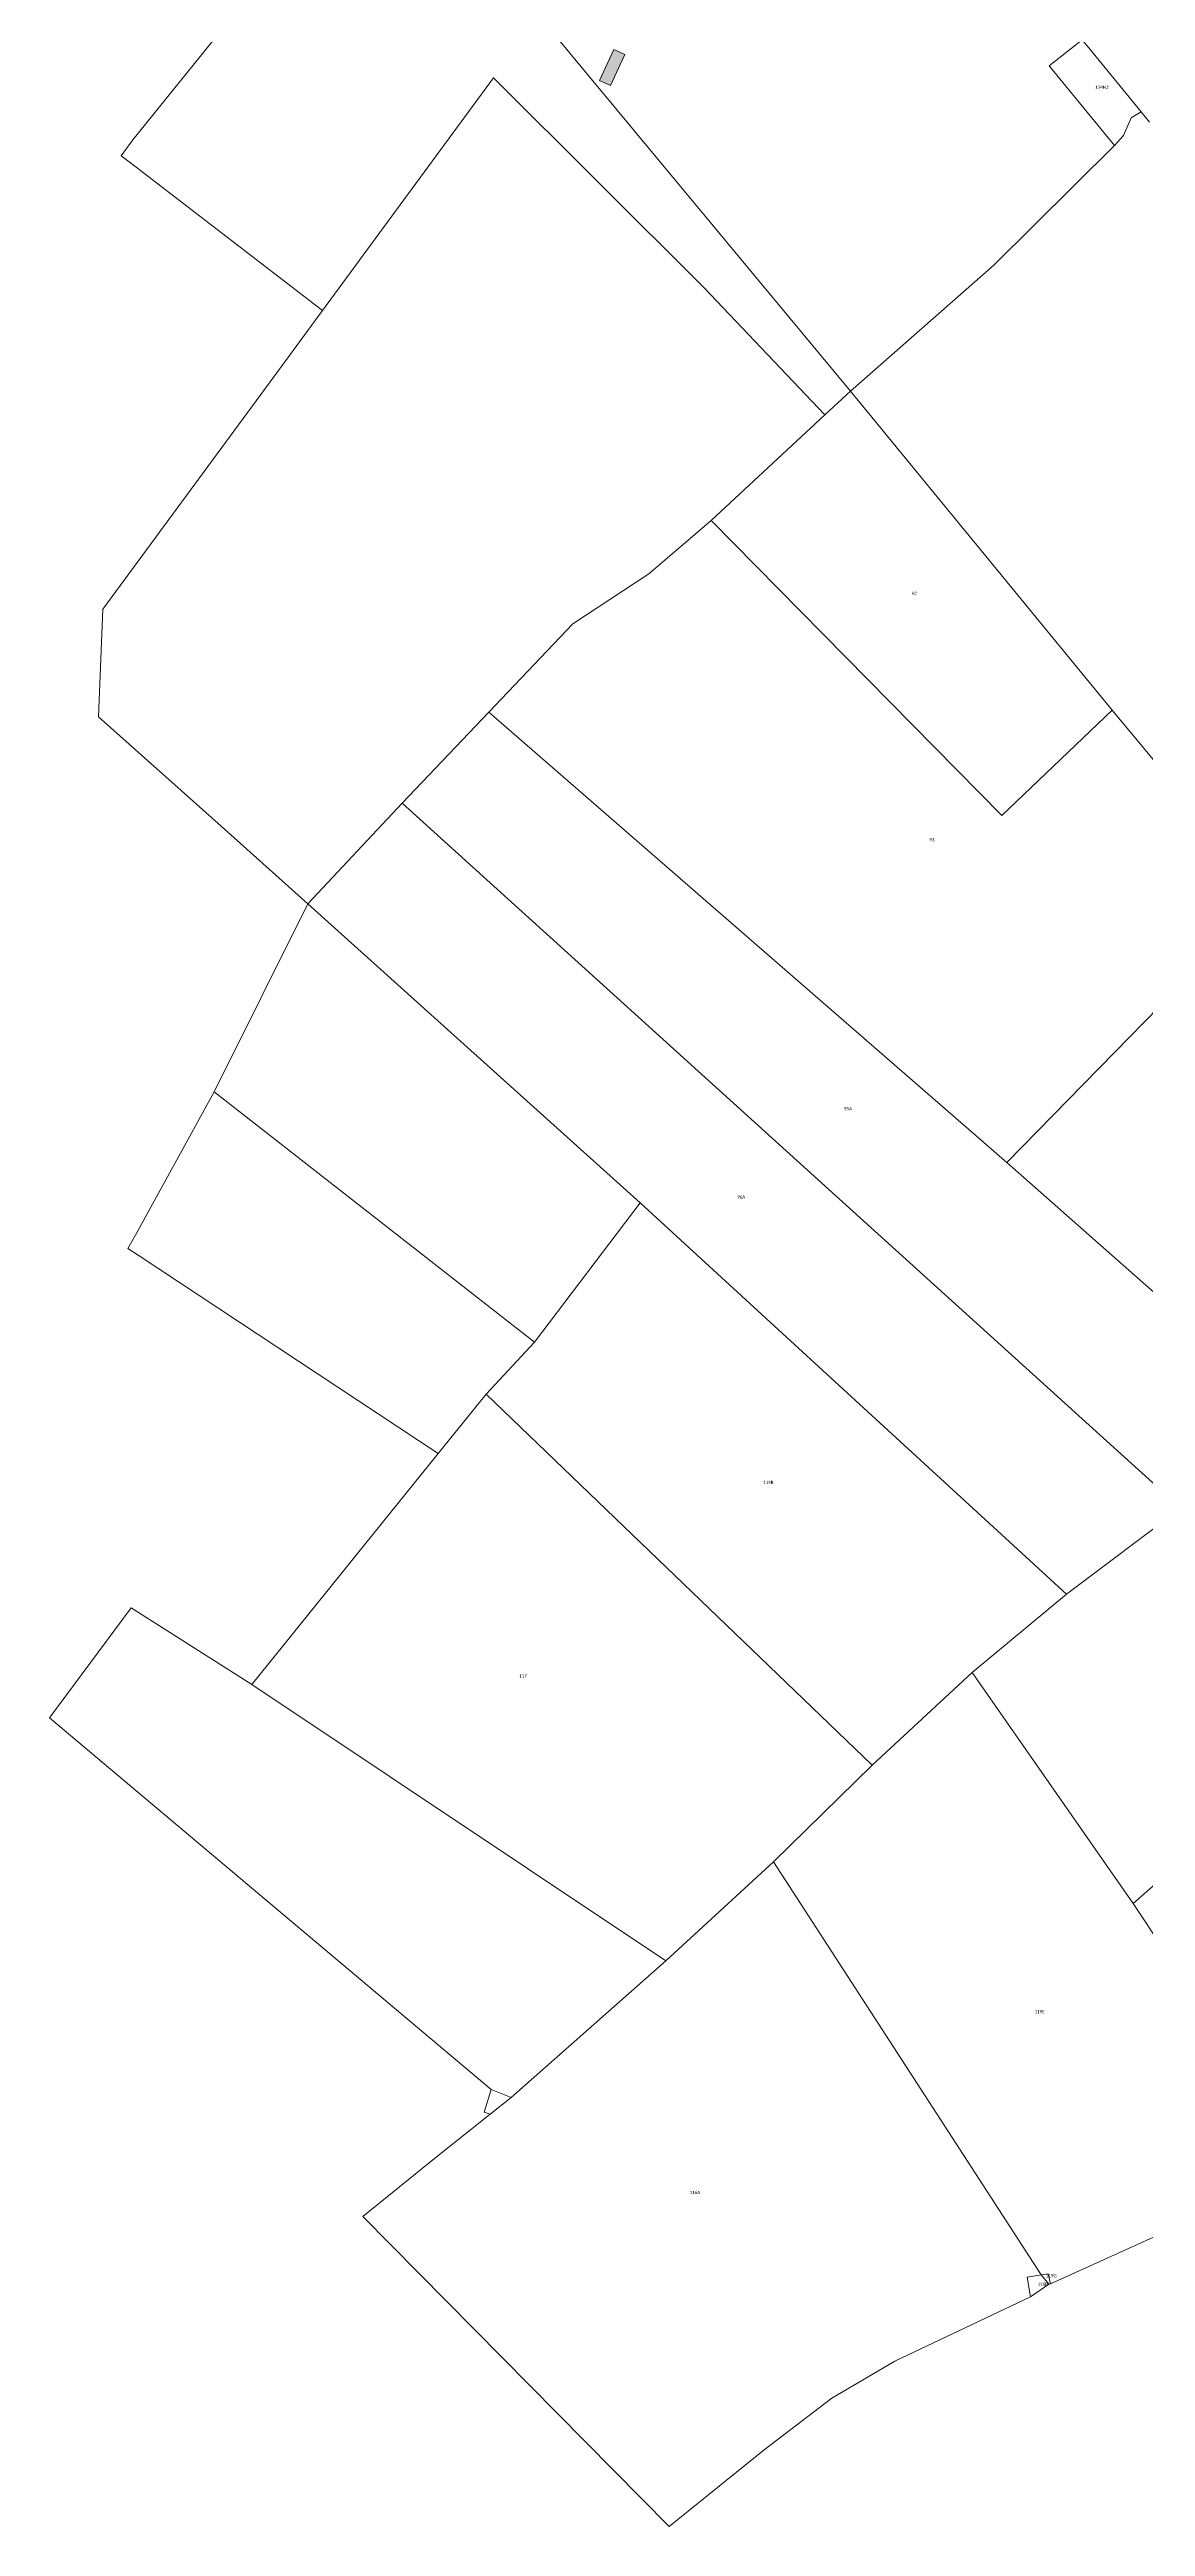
# Model space of a CAD drawing. Header units: metres. Extents: x 113120 to 240396, y 120329 to 242116.
# Drawn here: x 116239 to 116513, y 120329 to 120947 of the extents above; entities that cross this region are included whole.
import ezdxf

# ---------------------------------------------------------------- set-up
doc = ezdxf.new("R2010")
doc.units = ezdxf.units.M
doc.header["$LTSCALE"] = 3
for name, color, linetype, lineweight in [('Bpn_CaPa', 78, 'Continuous', 0), ('Bpn_ReBu', 4, 'Continuous', 0), ('Bpt_CaNu', 7, 'Continuous', 0), ('Hachure bâtiment', 11, 'Continuous', 0)]:
    doc.layers.add(name, color=color, linetype=linetype, lineweight=lineweight)
doc.styles.add('Legend', font='')
doc.styles.get('Legend').set_extended_font_data('Calibri')

msp = doc.modelspace()

# ---------------------------------------------------------------- hatches: boundary and pattern name
at = {"layer": 'Hachure bâtiment'}
h = msp.add_hatch(color=256, dxfattribs=at)
h.dxf.hatch_style = 1
h.paths.add_polyline_path([(116382.65, 120946.05), (116379.07, 120938.33), (116376.37, 120939.58), (116379.93, 120947.3)])

# ---------------------------------------------------------------- linework, layer by layer
at = {"layer": 'Bpn_CaPa'}
for points in [[(116307.16, 120882.18), (116259.2, 120918.98), (116256.87, 120920.77), (116259.82, 120924.73), (116322.45, 121002.41), (116438.97, 120862), (116432.63, 120856.11), (116402.37, 120887.88), (116349.87, 120940.27), (116307.16, 120882.18)], [(116498.14, 120948.19), (116511.62, 120931.74), (116509.1, 120930.23), (116507.16, 120925.85), (116504.9, 120923.37), (116488.59, 120943.27), (116496.87, 120949.73), (116498.14, 120948.19)], [(116307.16, 120882.18), (116349.87, 120940.27), (116402.37, 120887.88), (116432.63, 120856.11), (116404.23, 120829.73), (116388.65, 120816.39), (116369.66, 120803.9), (116348.68, 120781.85), (116327.04, 120759.12), (116303.47, 120733.98), (116280.28, 120754.82), (116251.19, 120780.66), (116252.31, 120807.56), (116296.15, 120867.2), (116307.16, 120882.18)], [(116438.97, 120862), (116504.33, 120782.4), (116476.77, 120756.02), (116404.23, 120829.73), (116432.63, 120856.11), (116438.97, 120862)], [(116504.33, 120782.4), (116543.06, 120735.85), (116478.05, 120669.46), (116348.68, 120781.85), (116369.66, 120803.9), (116388.65, 120816.39), (116404.23, 120829.73), (116476.77, 120756.02), (116504.33, 120782.4)], [(116521.52, 120583.09), (116327.04, 120759.12), (116348.68, 120781.85), (116478.05, 120669.46), (116551.03, 120605), (116521.52, 120583.09)], [(116521.52, 120583.09), (116492.94, 120561.66), (116386.49, 120659.33), (116303.47, 120733.98), (116327.04, 120759.12), (116521.52, 120583.09)], [(116360.09, 120624.54), (116280.14, 120687.09), (116303.47, 120733.98), (116386.49, 120659.33), (116360.09, 120624.54)], [(116583.59, 120686.84), (116580.57, 120683.67), (116570.2, 120646.74), (116557.81, 120609.88), (116551.03, 120605), (116478.05, 120669.46), (116543.06, 120735.85), (116583.59, 120686.84)], [(116336.06, 120596.76), (116261.1, 120646.27), (116258.59, 120647.92), (116260.52, 120651.44), (116280.14, 120687.09), (116360.09, 120624.54), (116348.04, 120611.55), (116336.06, 120596.76)], [(116360.09, 120624.54), (116386.49, 120659.33), (116492.94, 120561.66), (116469.37, 120542.08), (116444.44, 120518.94), (116348.04, 120611.55), (116360.09, 120624.54)], [(116419.81, 120494.81), (116392.93, 120470.1), (116289.5, 120539.11), (116336.06, 120596.76), (116348.04, 120611.55), (116444.44, 120518.94), (116419.81, 120494.81)], [(116521.52, 120583.09), (116551.03, 120605), (116557.81, 120609.88), (116595.59, 120559.99), (116546.54, 120516.88), (116509.61, 120484.44), (116469.37, 120542.08), (116492.94, 120561.66), (116521.52, 120583.09)], [(116239, 120530.73), (116259.41, 120558.2), (116289.5, 120539.11), (116392.93, 120470.1), (116354.31, 120435.96), (116349.27, 120438), (116239, 120530.73)], [(116419.81, 120494.81), (116444.44, 120518.94), (116469.37, 120542.08), (116509.61, 120484.44), (116548.61, 120425.66), (116547.67, 120425.02), (116550.16, 120421.48), (116539.33, 120412.23), (116488.93, 120389.45), (116488.4, 120391.92), (116486.63, 120391.73), (116419.81, 120494.81)], [(116546.54, 120516.88), (116587.93, 120468.12), (116553.23, 120425.25), (116551.58, 120427.65), (116548.61, 120425.66), (116509.61, 120484.44), (116546.54, 120516.88)], [(116335.54, 120421.1), (116348.99, 120431.78), (116354.31, 120435.96), (116392.93, 120470.1), (116419.81, 120494.81), (116486.63, 120391.73), (116483.14, 120391.08), (116483.99, 120386.18), (116450.07, 120370.14), (116434.37, 120360.87), (116417.44, 120347.98), (116393.74, 120328.86), (116317.22, 120406.28), (116335.54, 120421.1)], [(116354.31, 120435.96), (116348.99, 120431.78), (116347.54, 120432.3), (116349.27, 120438), (116354.31, 120435.96)], [(116486.63, 120391.73), (116488.52, 120389.37), (116483.99, 120386.18), (116483.14, 120391.08), (116486.63, 120391.73)], [(116486.63, 120391.73), (116488.4, 120391.92), (116488.93, 120389.45), (116488.52, 120389.37), (116486.63, 120391.73)]]:
    msp.add_lwpolyline(points, close=True, dxfattribs=at)
for points in [[(116496.87, 120949.73), (116488.59, 120943.27), (116504.9, 120923.37), (116474.77, 120893.44), (116438.97, 120862), (116322.45, 121002.41)], [(116543.06, 120735.85), (116504.33, 120782.4), (116438.97, 120862), (116474.77, 120893.44), (116504.9, 120923.37), (116507.16, 120925.85), (116509.1, 120930.23), (116511.62, 120931.74), (116513.71, 120929.19)]]:
    msp.add_lwpolyline(points, dxfattribs=at)
at = {"layer": 'Bpn_ReBu'}
msp.add_lwpolyline([(116382.65, 120946.05), (116379.07, 120938.33), (116376.37, 120939.58), (116379.93, 120947.3), (116382.65, 120946.05)], close=True, dxfattribs=at)

# ---------------------------------------------------------------- texts
at = {"layer": 'Bpt_CaNu', "char_height": 0.8, "attachment_point": 7, "style": 'Legend'}
for s, insert in [('134N2', (116500.11, 120937.5)), ('92', (116454.28, 120811.11)), ('93', (116458.72, 120749.59)), ('95A', (116437.39, 120682.47)), ('96A', (116410.72, 120660.39)), ('119B', (116417.19, 120589.14)), ('117', (116356.28, 120540.83)), ('119E', (116484.99, 120456.99)), ('116A', (116398.85, 120411.84)), ('116B', (116485.72, 120388.96)), ('119G', (116487.78, 120391.07))]:
    msp.add_mtext(s, dxfattribs=dict(at, insert=insert))

doc.saveas('drawing.dxf')
